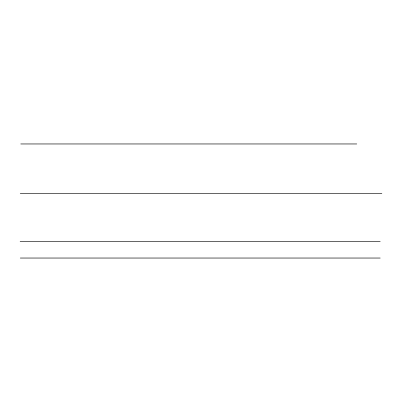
<?xml version="1.0" encoding="UTF-8"?>
<svg xmlns="http://www.w3.org/2000/svg" width="402" height="402" viewBox="0 0 402 402"><rect width="100%" height="100%" fill="white"/><g stroke="black" fill="none" stroke-linecap="round" stroke-linejoin="round"><path stroke-width="0.6" d="M20.733 143.961L356.78 143.961M20.231 193.694L381.9 193.694M20.1 241.627L380.227 241.627M20.266 258.039L380.227 258.039"/></g></svg>
